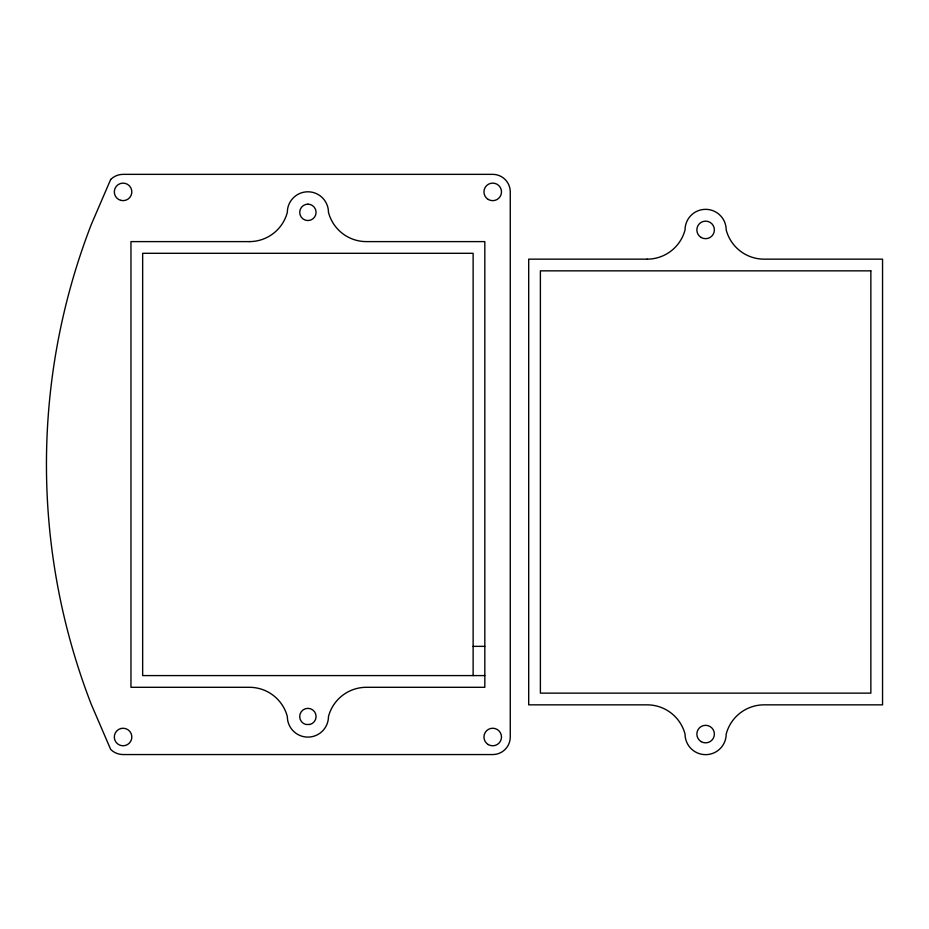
<?xml version="1.0" encoding="UTF-8"?>
<svg xmlns="http://www.w3.org/2000/svg" width="929" height="929" viewBox="0 0 929 929"><rect width="100%" height="100%" fill="white"/><g stroke="black" fill="none" stroke-linecap="round" stroke-linejoin="round"><path stroke-width="1.39" d="M473.128 646.352L484.822 646.352M484.822 675.592L142.66 675.592L142.66 253.303L473.128 253.303L473.128 675.592M110.667 179.483L91.263 224.563A664.421 664.421 0 0 0 91.263 704.333L110.667 749.413A17.546 17.546 0 0 0 123.069 754.557L492.718 754.557A17.546 17.546 0 0 0 510.265 737.011L510.265 191.897A17.546 17.546 0 0 0 492.718 174.35L123.069 174.35A17.546 17.546 0 0 0 110.667 179.483M120.805 728.533L118.68 729.416A8.779 8.779 0 0 0 118.041 744.199A8.779 8.779 0 0 0 131.709 738.532A8.779 8.779 0 0 0 120.805 728.533M307.894 204.171L305.78 204.45A8.198 8.198 0 0 0 301.182 217.061A8.198 8.198 0 0 0 314.606 217.061A8.198 8.198 0 0 0 310.019 204.45L307.894 204.171M310.019 724.457L305.78 724.457A8.198 8.198 0 0 1 301.182 711.835A8.198 8.198 0 0 1 314.606 711.835A8.198 8.198 0 0 1 310.019 724.457M249.402 241.61L130.966 241.61L130.966 687.297L249.402 687.297A39.204 39.204 0 0 1 287.328 716.538A20.566 20.566 0 0 0 307.894 737.103A20.566 20.566 0 0 0 328.471 716.538A39.204 39.204 0 0 1 366.386 687.297L484.822 687.297L484.822 241.61L366.386 241.61A39.204 39.204 0 0 1 328.471 212.358A20.566 20.566 0 0 0 307.894 191.792A20.566 20.566 0 0 0 287.328 212.358A39.204 39.204 0 0 1 249.402 241.61M647.13 259.156L528.694 259.156L528.694 704.844L647.13 704.844A39.204 39.204 0 0 1 685.045 734.084A20.566 20.566 0 0 0 705.622 754.65A20.566 20.566 0 0 0 726.188 734.084A39.204 39.204 0 0 1 764.114 704.844L882.55 704.844L882.55 259.156L764.114 259.156A39.204 39.204 0 0 1 726.188 229.904A20.566 20.566 0 0 0 705.622 209.339A20.566 20.566 0 0 0 685.045 229.904A39.204 39.204 0 0 1 647.13 259.156M870.856 270.85L540.388 270.85L540.388 693.139L870.856 693.139L870.856 270.85M120.805 200.362L118.68 199.491A8.779 8.779 0 0 1 118.041 184.708A8.779 8.779 0 0 1 131.709 190.364A8.779 8.779 0 0 1 120.805 200.362M488.329 199.491A8.779 8.779 0 0 0 501.497 191.897A8.779 8.779 0 0 0 488.329 184.29A8.779 8.779 0 0 0 488.329 199.491M488.329 744.605A8.779 8.779 0 0 0 501.497 737.011A8.779 8.779 0 0 0 488.329 729.416A8.779 8.779 0 0 0 488.329 744.605M701.232 237.51A8.779 8.779 0 0 0 714.389 229.904A8.779 8.779 0 0 0 701.232 222.31A8.779 8.779 0 0 0 701.232 237.51M701.232 741.679A8.779 8.779 0 0 0 714.389 734.084A8.779 8.779 0 0 0 701.232 726.49A8.779 8.779 0 0 0 701.232 741.679"/></g></svg>
